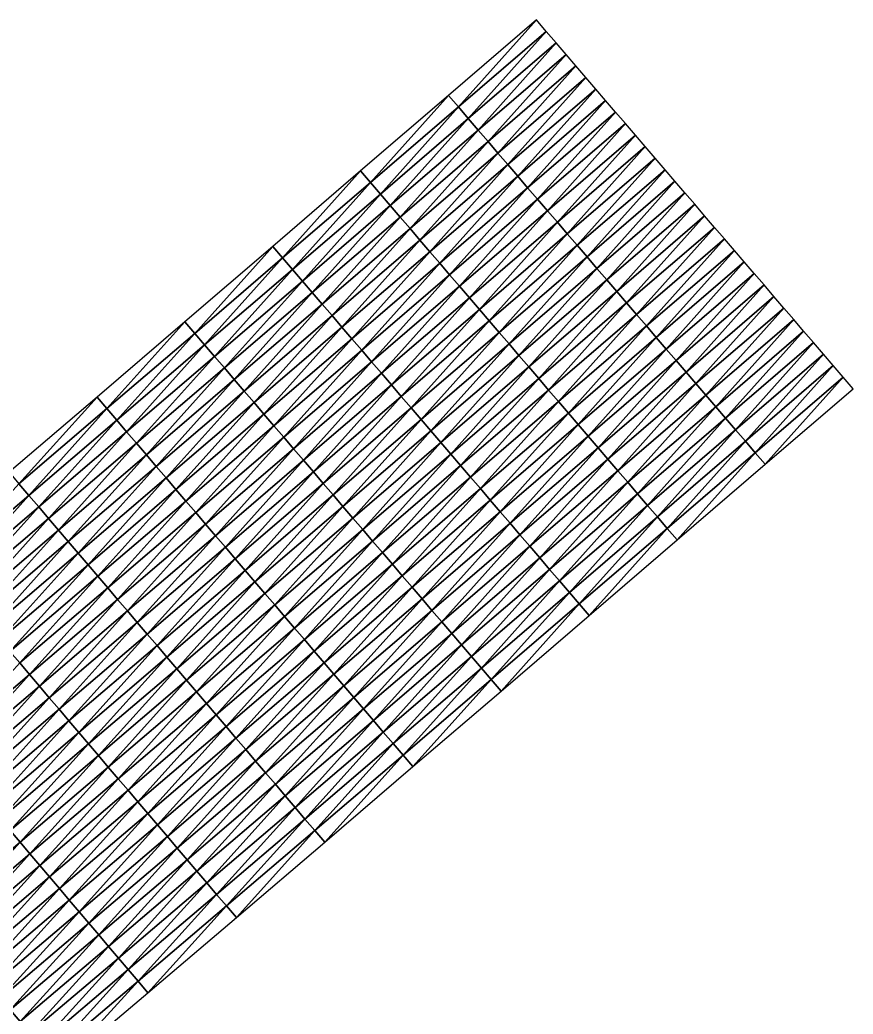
# Model space of a CAD drawing. Header units: metres. Extents: x 479979 to 482619, y 6959976 to 6961524.
# Drawn here: x 482509.2 to 482618.9, y 6961393.4 to 6961524.3 of the extents above; entities that cross this region are included whole.
import ezdxf

# ---------------------------------------------------------------- set-up
doc = ezdxf.new("R2010")
doc.units = ezdxf.units.M

msp = doc.modelspace()

# ---------------------------------------------------------------- linework, layer by layer
at = {"layer": 'GENERAL_FILL_TOP'}
for points in [[(482566.948, 6961512.806, 9.706), (482577.22, 6961524.269, 9.725), (482565.645, 6961514.323, 9.714)], [(482566.948, 6961512.806, 9.706), (482578.523, 6961522.753, 9.717), (482577.22, 6961524.269, 9.725)], [(482568.252, 6961511.289, 9.699), (482578.523, 6961522.753, 9.717), (482566.948, 6961512.806, 9.706)], [(482568.252, 6961511.289, 9.699), (482579.827, 6961521.236, 9.709), (482578.523, 6961522.753, 9.717)], [(482569.555, 6961509.772, 9.691), (482579.827, 6961521.236, 9.709), (482568.252, 6961511.289, 9.699)], [(482569.555, 6961509.772, 9.691), (482581.13, 6961519.719, 9.702), (482579.827, 6961521.236, 9.709)], [(482570.859, 6961508.255, 9.683), (482581.13, 6961519.719, 9.702), (482569.555, 6961509.772, 9.691)], [(482570.859, 6961508.255, 9.683), (482582.434, 6961518.202, 9.694), (482581.13, 6961519.719, 9.702)], [(482572.162, 6961506.738, 9.675), (482582.434, 6961518.202, 9.694), (482570.859, 6961508.255, 9.683)], [(482572.162, 6961506.738, 9.675), (482583.737, 6961516.685, 9.686), (482582.434, 6961518.202, 9.694)], [(482573.465, 6961505.221, 9.667), (482583.737, 6961516.685, 9.686), (482572.162, 6961506.738, 9.675)], [(482573.465, 6961505.221, 9.667), (482585.041, 6961515.168, 9.678), (482583.737, 6961516.685, 9.686)], [(482574.769, 6961503.704, 9.659), (482585.041, 6961515.168, 9.678), (482573.465, 6961505.221, 9.667)], [(482574.769, 6961503.704, 9.659), (482586.344, 6961513.652, 9.67), (482585.041, 6961515.168, 9.678)], [(482555.376, 6961502.866, 9.693), (482565.645, 6961514.323, 9.714), (482554.073, 6961504.383, 9.701)], [(482555.376, 6961502.866, 9.693), (482566.948, 6961512.806, 9.706), (482565.645, 6961514.323, 9.714)], [(482576.072, 6961502.187, 9.652), (482586.344, 6961513.652, 9.67), (482574.769, 6961503.704, 9.659)], [(482576.072, 6961502.187, 9.652), (482587.648, 6961512.135, 9.662), (482586.344, 6961513.652, 9.67)], [(482556.679, 6961501.348, 9.685), (482566.948, 6961512.806, 9.706), (482555.376, 6961502.866, 9.693)], [(482556.679, 6961501.348, 9.685), (482568.252, 6961511.289, 9.699), (482566.948, 6961512.806, 9.706)], [(482577.376, 6961500.67, 9.833), (482587.648, 6961512.135, 9.662), (482576.072, 6961502.187, 9.652)], [(482577.376, 6961500.67, 9.833), (482588.952, 6961510.618, 9.842), (482587.648, 6961512.135, 9.662)], [(482557.982, 6961499.831, 9.678), (482568.252, 6961511.289, 9.699), (482556.679, 6961501.348, 9.685)], [(482557.982, 6961499.831, 9.678), (482569.555, 6961509.772, 9.691), (482568.252, 6961511.289, 9.699)], [(482578.679, 6961499.154, 9.873), (482588.952, 6961510.618, 9.842), (482577.376, 6961500.67, 9.833)], [(482578.679, 6961499.154, 9.873), (482590.255, 6961509.101, 9.882), (482588.952, 6961510.618, 9.842)], [(482559.285, 6961498.314, 9.67), (482569.555, 6961509.772, 9.691), (482557.982, 6961499.831, 9.678)], [(482559.285, 6961498.314, 9.67), (482570.859, 6961508.255, 9.683), (482569.555, 6961509.772, 9.691)], [(482560.588, 6961496.796, 9.662), (482570.859, 6961508.255, 9.683), (482559.285, 6961498.314, 9.67)], [(482560.588, 6961496.796, 9.662), (482572.162, 6961506.738, 9.675), (482570.859, 6961508.255, 9.683)], [(482579.982, 6961497.637, 9.913), (482590.255, 6961509.101, 9.882), (482578.679, 6961499.154, 9.873)], [(482579.982, 6961497.637, 9.913), (482591.559, 6961507.584, 9.922), (482590.255, 6961509.101, 9.882)], [(482561.891, 6961495.279, 9.654), (482572.162, 6961506.738, 9.675), (482560.588, 6961496.796, 9.662)], [(482561.891, 6961495.279, 9.654), (482573.465, 6961505.221, 9.667), (482572.162, 6961506.738, 9.675)], [(482581.286, 6961496.12, 9.953), (482591.559, 6961507.584, 9.922), (482579.982, 6961497.637, 9.913)], [(482581.286, 6961496.12, 9.953), (482592.862, 6961506.067, 9.962), (482591.559, 6961507.584, 9.922)], [(482582.589, 6961494.603, 9.993), (482592.862, 6961506.067, 9.962), (482581.286, 6961496.12, 9.953)], [(482582.589, 6961494.603, 9.993), (482594.166, 6961504.551, 10.002), (482592.862, 6961506.067, 9.962)], [(482543.805, 6961492.933, 9.677), (482554.073, 6961504.383, 9.701), (482542.503, 6961494.451, 9.685)], [(482543.805, 6961492.933, 9.677), (482555.376, 6961502.866, 9.693), (482554.073, 6961504.383, 9.701)], [(482563.194, 6961493.762, 9.646), (482573.465, 6961505.221, 9.667), (482561.891, 6961495.279, 9.654)], [(482563.194, 6961493.762, 9.646), (482574.769, 6961503.704, 9.659), (482573.465, 6961505.221, 9.667)], [(482583.893, 6961493.086, 10.033), (482594.166, 6961504.551, 10.002), (482582.589, 6961494.603, 9.993)], [(482583.893, 6961493.086, 10.033), (482595.469, 6961503.034, 10.042), (482594.166, 6961504.551, 10.002)], [(482545.108, 6961491.416, 9.67), (482555.376, 6961502.866, 9.693), (482543.805, 6961492.933, 9.677)], [(482545.108, 6961491.416, 9.67), (482556.679, 6961501.348, 9.685), (482555.376, 6961502.866, 9.693)], [(482564.497, 6961492.244, 9.639), (482574.769, 6961503.704, 9.659), (482563.194, 6961493.762, 9.646)], [(482564.497, 6961492.244, 9.639), (482576.072, 6961502.187, 9.652), (482574.769, 6961503.704, 9.659)], [(482585.196, 6961491.569, 10.073), (482595.469, 6961503.034, 10.042), (482583.893, 6961493.086, 10.033)], [(482585.196, 6961491.569, 10.073), (482596.773, 6961501.517, 10.082), (482595.469, 6961503.034, 10.042)], [(482565.8, 6961490.727, 9.823), (482576.072, 6961502.187, 9.652), (482564.497, 6961492.244, 9.639)], [(482565.8, 6961490.727, 9.823), (482577.376, 6961500.67, 9.833), (482576.072, 6961502.187, 9.652)], [(482586.499, 6961490.052, 10.113), (482596.773, 6961501.517, 10.082), (482585.196, 6961491.569, 10.073)], [(482586.499, 6961490.052, 10.113), (482598.076, 6961500, 10.122), (482596.773, 6961501.517, 10.082)], [(482546.41, 6961489.898, 9.662), (482556.679, 6961501.348, 9.685), (482545.108, 6961491.416, 9.67)], [(482546.41, 6961489.898, 9.662), (482557.982, 6961499.831, 9.678), (482556.679, 6961501.348, 9.685)], [(482567.103, 6961489.21, 9.863), (482577.376, 6961500.67, 9.833), (482565.8, 6961490.727, 9.823)], [(482567.103, 6961489.21, 9.863), (482578.679, 6961499.154, 9.873), (482577.376, 6961500.67, 9.833)], [(482547.712, 6961488.38, 9.654), (482557.982, 6961499.831, 9.678), (482546.41, 6961489.898, 9.662)], [(482547.712, 6961488.38, 9.654), (482559.285, 6961498.314, 9.67), (482557.982, 6961499.831, 9.678)], [(482568.406, 6961487.693, 9.903), (482578.679, 6961499.154, 9.873), (482567.103, 6961489.21, 9.863)], [(482568.406, 6961487.693, 9.903), (482579.982, 6961497.637, 9.913), (482578.679, 6961499.154, 9.873)], [(482587.803, 6961488.535, 10.073), (482598.076, 6961500, 10.122), (482586.499, 6961490.052, 10.113)], [(482587.803, 6961488.535, 10.073), (482599.38, 6961498.483, 10.082), (482598.076, 6961500, 10.122)], [(482549.015, 6961486.862, 9.646), (482559.285, 6961498.314, 9.67), (482547.712, 6961488.38, 9.654)], [(482549.015, 6961486.862, 9.646), (482560.588, 6961496.796, 9.662), (482559.285, 6961498.314, 9.67)], [(482569.709, 6961486.175, 9.943), (482579.982, 6961497.637, 9.913), (482568.406, 6961487.693, 9.903)], [(482569.709, 6961486.175, 9.943), (482581.286, 6961496.12, 9.953), (482579.982, 6961497.637, 9.913)], [(482589.106, 6961487.018, 10.033), (482599.38, 6961498.483, 10.082), (482587.803, 6961488.535, 10.073)], [(482589.106, 6961487.018, 10.033), (482600.683, 6961496.966, 10.042), (482599.38, 6961498.483, 10.082)], [(482550.317, 6961485.344, 9.639), (482560.588, 6961496.796, 9.662), (482549.015, 6961486.862, 9.646)], [(482550.317, 6961485.344, 9.639), (482561.891, 6961495.279, 9.654), (482560.588, 6961496.796, 9.662)], [(482590.409, 6961485.501, 9.993), (482600.683, 6961496.966, 10.042), (482589.106, 6961487.018, 10.033)], [(482590.409, 6961485.501, 9.993), (482601.987, 6961495.449, 10.002), (482600.683, 6961496.966, 10.042)], [(482551.619, 6961483.826, 9.631), (482561.891, 6961495.279, 9.654), (482550.317, 6961485.344, 9.639)], [(482551.619, 6961483.826, 9.631), (482563.194, 6961493.762, 9.646), (482561.891, 6961495.279, 9.654)], [(482571.012, 6961484.658, 9.983), (482581.286, 6961496.12, 9.953), (482569.709, 6961486.175, 9.943)], [(482571.012, 6961484.658, 9.983), (482582.589, 6961494.603, 9.993), (482581.286, 6961496.12, 9.953)], [(482591.713, 6961483.984, 9.953), (482601.987, 6961495.449, 10.002), (482590.409, 6961485.501, 9.993)], [(482591.713, 6961483.984, 9.953), (482603.29, 6961493.933, 9.962), (482601.987, 6961495.449, 10.002)], [(482532.234, 6961483.012, 9.659), (482542.503, 6961494.451, 9.685), (482530.933, 6961484.531, 9.667)], [(482532.234, 6961483.012, 9.659), (482543.805, 6961492.933, 9.677), (482542.503, 6961494.451, 9.685)], [(482552.922, 6961482.308, 9.623), (482563.194, 6961493.762, 9.646), (482551.619, 6961483.826, 9.631)], [(482552.922, 6961482.308, 9.623), (482564.497, 6961492.244, 9.639), (482563.194, 6961493.762, 9.646)], [(482572.315, 6961483.141, 10.023), (482582.589, 6961494.603, 9.993), (482571.012, 6961484.658, 9.983)], [(482572.315, 6961483.141, 10.023), (482583.893, 6961493.086, 10.033), (482582.589, 6961494.603, 9.993)], [(482593.016, 6961482.467, 9.913), (482603.29, 6961493.933, 9.962), (482591.713, 6961483.984, 9.953)], [(482593.016, 6961482.467, 9.913), (482604.594, 6961492.416, 9.922), (482603.29, 6961493.933, 9.962)], [(482533.536, 6961481.493, 9.651), (482543.805, 6961492.933, 9.677), (482532.234, 6961483.012, 9.659)], [(482533.536, 6961481.493, 9.651), (482545.108, 6961491.416, 9.67), (482543.805, 6961492.933, 9.677)], [(482554.224, 6961480.79, 9.813), (482564.497, 6961492.244, 9.639), (482552.922, 6961482.308, 9.623)], [(482554.224, 6961480.79, 9.813), (482565.8, 6961490.727, 9.823), (482564.497, 6961492.244, 9.639)], [(482573.618, 6961481.623, 10.063), (482583.893, 6961493.086, 10.033), (482572.315, 6961483.141, 10.023)], [(482573.618, 6961481.623, 10.063), (482585.196, 6961491.569, 10.073), (482583.893, 6961493.086, 10.033)], [(482594.32, 6961480.95, 9.873), (482604.594, 6961492.416, 9.922), (482593.016, 6961482.467, 9.913)], [(482594.32, 6961480.95, 9.873), (482605.897, 6961490.899, 9.882), (482604.594, 6961492.416, 9.922)], [(482534.837, 6961479.975, 9.644), (482545.108, 6961491.416, 9.67), (482533.536, 6961481.493, 9.651)], [(482534.837, 6961479.975, 9.644), (482546.41, 6961489.898, 9.662), (482545.108, 6961491.416, 9.67)], [(482574.921, 6961480.106, 10.103), (482585.196, 6961491.569, 10.073), (482573.618, 6961481.623, 10.063)], [(482574.921, 6961480.106, 10.103), (482586.499, 6961490.052, 10.113), (482585.196, 6961491.569, 10.073)], [(482595.623, 6961479.433, 9.833), (482605.897, 6961490.899, 9.882), (482594.32, 6961480.95, 9.873)], [(482595.623, 6961479.433, 9.833), (482607.201, 6961489.382, 9.842), (482605.897, 6961490.899, 9.882)], [(482536.138, 6961478.456, 9.636), (482546.41, 6961489.898, 9.662), (482534.837, 6961479.975, 9.644)], [(482536.138, 6961478.456, 9.636), (482547.712, 6961488.38, 9.654), (482546.41, 6961489.898, 9.662)], [(482555.526, 6961479.272, 9.853), (482565.8, 6961490.727, 9.823), (482554.224, 6961480.79, 9.813)], [(482555.526, 6961479.272, 9.853), (482567.103, 6961489.21, 9.863), (482565.8, 6961490.727, 9.823)], [(482576.224, 6961478.589, 10.063), (482586.499, 6961490.052, 10.113), (482574.921, 6961480.106, 10.103)], [(482576.224, 6961478.589, 10.063), (482587.803, 6961488.535, 10.073), (482586.499, 6961490.052, 10.113)], [(482537.44, 6961476.937, 9.628), (482547.712, 6961488.38, 9.654), (482536.138, 6961478.456, 9.636)], [(482537.44, 6961476.937, 9.628), (482549.015, 6961486.862, 9.646), (482547.712, 6961488.38, 9.654)], [(482556.828, 6961477.754, 9.893), (482567.103, 6961489.21, 9.863), (482555.526, 6961479.272, 9.853)], [(482556.828, 6961477.754, 9.893), (482568.406, 6961487.693, 9.903), (482567.103, 6961489.21, 9.863)], [(482577.527, 6961477.071, 10.023), (482587.803, 6961488.535, 10.073), (482576.224, 6961478.589, 10.063)], [(482577.527, 6961477.071, 10.023), (482589.106, 6961487.018, 10.033), (482587.803, 6961488.535, 10.073)], [(482596.926, 6961477.916, 9.526), (482607.201, 6961489.382, 9.842), (482595.623, 6961479.433, 9.833)], [(482596.926, 6961477.916, 9.526), (482608.504, 6961487.865, 9.535), (482607.201, 6961489.382, 9.842)], [(482558.131, 6961476.237, 9.933), (482568.406, 6961487.693, 9.903), (482556.828, 6961477.754, 9.893)], [(482558.131, 6961476.237, 9.933), (482569.709, 6961486.175, 9.943), (482568.406, 6961487.693, 9.903)], [(482578.83, 6961475.554, 9.983), (482589.106, 6961487.018, 10.033), (482577.527, 6961477.071, 10.023)], [(482578.83, 6961475.554, 9.983), (482590.409, 6961485.501, 9.993), (482589.106, 6961487.018, 10.033)], [(482598.23, 6961476.399, 9.518), (482608.504, 6961487.865, 9.535), (482596.926, 6961477.916, 9.526)], [(482598.23, 6961476.399, 9.518), (482609.808, 6961486.348, 9.527), (482608.504, 6961487.865, 9.535)], [(482538.741, 6961475.418, 9.621), (482549.015, 6961486.862, 9.646), (482537.44, 6961476.937, 9.628)], [(482538.741, 6961475.418, 9.621), (482550.317, 6961485.344, 9.639), (482549.015, 6961486.862, 9.646)], [(482559.433, 6961474.719, 9.973), (482569.709, 6961486.175, 9.943), (482558.131, 6961476.237, 9.933)], [(482559.433, 6961474.719, 9.973), (482571.012, 6961484.658, 9.983), (482569.709, 6961486.175, 9.943)], [(482599.533, 6961474.882, 9.51), (482609.808, 6961486.348, 9.527), (482598.23, 6961476.399, 9.518)], [(482599.533, 6961474.882, 9.51), (482611.111, 6961484.832, 9.519), (482609.808, 6961486.348, 9.527)], [(482520.662, 6961473.104, 9.638), (482530.933, 6961484.531, 9.667), (482519.362, 6961474.623, 9.646)], [(482520.662, 6961473.104, 9.638), (482532.234, 6961483.012, 9.659), (482530.933, 6961484.531, 9.667)], [(482540.043, 6961473.9, 9.613), (482550.317, 6961485.344, 9.639), (482538.741, 6961475.418, 9.621)], [(482540.043, 6961473.9, 9.613), (482551.619, 6961483.826, 9.631), (482550.317, 6961485.344, 9.639)], [(482560.735, 6961473.201, 10.013), (482571.012, 6961484.658, 9.983), (482559.433, 6961474.719, 9.973)], [(482560.735, 6961473.201, 10.013), (482572.315, 6961483.141, 10.023), (482571.012, 6961484.658, 9.983)], [(482580.133, 6961474.037, 9.943), (482590.409, 6961485.501, 9.993), (482578.83, 6961475.554, 9.983)], [(482580.133, 6961474.037, 9.943), (482591.713, 6961483.984, 9.953), (482590.409, 6961485.501, 9.993)], [(482600.837, 6961473.365, 9.502), (482611.111, 6961484.832, 9.519), (482599.533, 6961474.882, 9.51)], [(482600.837, 6961473.365, 9.502), (482612.415, 6961483.315, 9.511), (482611.111, 6961484.832, 9.519)], [(482541.344, 6961472.381, 9.605), (482551.619, 6961483.826, 9.631), (482540.043, 6961473.9, 9.613)], [(482541.344, 6961472.381, 9.605), (482552.922, 6961482.308, 9.623), (482551.619, 6961483.826, 9.631)], [(482562.038, 6961471.683, 10.053), (482572.315, 6961483.141, 10.023), (482560.735, 6961473.201, 10.013)], [(482562.038, 6961471.683, 10.053), (482573.618, 6961481.623, 10.063), (482572.315, 6961483.141, 10.023)], [(482581.436, 6961472.519, 9.903), (482591.713, 6961483.984, 9.953), (482580.133, 6961474.037, 9.943)], [(482581.436, 6961472.519, 9.903), (482593.016, 6961482.467, 9.913), (482591.713, 6961483.984, 9.953)], [(482602.14, 6961471.848, 9.494), (482612.415, 6961483.315, 9.511), (482600.837, 6961473.365, 9.502)], [(482602.14, 6961471.848, 9.494), (482613.719, 6961481.798, 9.503), (482612.415, 6961483.315, 9.511)], [(482521.962, 6961471.584, 9.631), (482532.234, 6961483.012, 9.659), (482520.662, 6961473.104, 9.638)], [(482521.962, 6961471.584, 9.631), (482533.536, 6961481.493, 9.651), (482532.234, 6961483.012, 9.659)], [(482542.645, 6961470.862, 9.803), (482552.922, 6961482.308, 9.623), (482541.344, 6961472.381, 9.605)], [(482542.645, 6961470.862, 9.803), (482554.224, 6961480.79, 9.813), (482552.922, 6961482.308, 9.623)], [(482582.739, 6961471.002, 9.863), (482593.016, 6961482.467, 9.913), (482581.436, 6961472.519, 9.903)], [(482582.739, 6961471.002, 9.863), (482594.32, 6961480.95, 9.873), (482593.016, 6961482.467, 9.913)], [(482603.443, 6961470.331, 9.486), (482613.719, 6961481.798, 9.503), (482602.14, 6961471.848, 9.494)], [(482603.443, 6961470.331, 9.486), (482615.022, 6961480.281, 9.496), (482613.719, 6961481.798, 9.503)], [(482523.262, 6961470.064, 9.623), (482533.536, 6961481.493, 9.651), (482521.962, 6961471.584, 9.631)], [(482523.262, 6961470.064, 9.623), (482534.837, 6961479.975, 9.644), (482533.536, 6961481.493, 9.651)], [(482543.947, 6961469.344, 9.843), (482554.224, 6961480.79, 9.813), (482542.645, 6961470.862, 9.803)], [(482543.947, 6961469.344, 9.843), (482555.526, 6961479.272, 9.853), (482554.224, 6961480.79, 9.813)], [(482563.34, 6961470.165, 10.093), (482573.618, 6961481.623, 10.063), (482562.038, 6961471.683, 10.053)], [(482563.34, 6961470.165, 10.093), (482574.921, 6961480.106, 10.103), (482573.618, 6961481.623, 10.063)], [(482584.042, 6961469.485, 9.823), (482594.32, 6961480.95, 9.873), (482582.739, 6961471.002, 9.863)], [(482584.042, 6961469.485, 9.823), (482595.623, 6961479.433, 9.833), (482594.32, 6961480.95, 9.873)], [(482524.562, 6961468.544, 9.615), (482534.837, 6961479.975, 9.644), (482523.262, 6961470.064, 9.623)], [(482524.562, 6961468.544, 9.615), (482536.138, 6961478.456, 9.636), (482534.837, 6961479.975, 9.644)], [(482545.248, 6961467.825, 9.883), (482555.526, 6961479.272, 9.853), (482543.947, 6961469.344, 9.843)], [(482545.248, 6961467.825, 9.883), (482556.828, 6961477.754, 9.893), (482555.526, 6961479.272, 9.853)], [(482564.642, 6961468.647, 10.053), (482574.921, 6961480.106, 10.103), (482563.34, 6961470.165, 10.093)], [(482564.642, 6961468.647, 10.053), (482576.224, 6961478.589, 10.063), (482574.921, 6961480.106, 10.103)], [(482585.345, 6961467.967, 9.514), (482595.623, 6961479.433, 9.833), (482584.042, 6961469.485, 9.823)], [(482585.345, 6961467.967, 9.514), (482596.926, 6961477.916, 9.526), (482595.623, 6961479.433, 9.833)], [(482604.747, 6961468.814, 9.478), (482615.022, 6961480.281, 9.496), (482603.443, 6961470.331, 9.486)], [(482604.747, 6961468.814, 9.478), (482616.326, 6961478.764, 9.488), (482615.022, 6961480.281, 9.496)], [(482525.862, 6961467.025, 9.608), (482536.138, 6961478.456, 9.636), (482524.562, 6961468.544, 9.615)], [(482525.862, 6961467.025, 9.608), (482537.44, 6961476.937, 9.628), (482536.138, 6961478.456, 9.636)], [(482565.945, 6961467.129, 10.013), (482576.224, 6961478.589, 10.063), (482564.642, 6961468.647, 10.053)], [(482565.945, 6961467.129, 10.013), (482577.527, 6961477.071, 10.023), (482576.224, 6961478.589, 10.063)], [(482586.648, 6961466.45, 9.506), (482596.926, 6961477.916, 9.526), (482585.345, 6961467.967, 9.514)], [(482586.648, 6961466.45, 9.506), (482598.23, 6961476.399, 9.518), (482596.926, 6961477.916, 9.526)], [(482606.05, 6961467.297, 9.471), (482616.326, 6961478.764, 9.488), (482604.747, 6961468.814, 9.478)], [(482606.05, 6961467.297, 9.471), (482617.629, 6961477.247, 9.48), (482616.326, 6961478.764, 9.488)], [(482527.163, 6961465.505, 9.6), (482537.44, 6961476.937, 9.628), (482525.862, 6961467.025, 9.608)], [(482527.163, 6961465.505, 9.6), (482538.741, 6961475.418, 9.621), (482537.44, 6961476.937, 9.628)], [(482546.549, 6961466.306, 9.923), (482556.828, 6961477.754, 9.893), (482545.248, 6961467.825, 9.883)], [(482546.549, 6961466.306, 9.923), (482558.131, 6961476.237, 9.933), (482556.828, 6961477.754, 9.893)], [(482567.247, 6961465.611, 9.973), (482577.527, 6961477.071, 10.023), (482565.945, 6961467.129, 10.013)], [(482567.247, 6961465.611, 9.973), (482578.83, 6961475.554, 9.983), (482577.527, 6961477.071, 10.023)], [(482607.354, 6961465.78, 9.463), (482617.629, 6961477.247, 9.48), (482606.05, 6961467.297, 9.471)], [(482607.354, 6961465.78, 9.463), (482618.933, 6961475.731, 9.472), (482617.629, 6961477.247, 9.48)], [(482528.463, 6961463.985, 9.593), (482538.741, 6961475.418, 9.621), (482527.163, 6961465.505, 9.6)], [(482528.463, 6961463.985, 9.593), (482540.043, 6961473.9, 9.613), (482538.741, 6961475.418, 9.621)], [(482547.851, 6961464.787, 9.963), (482558.131, 6961476.237, 9.933), (482546.549, 6961466.306, 9.923)], [(482547.851, 6961464.787, 9.963), (482559.433, 6961474.719, 9.973), (482558.131, 6961476.237, 9.933)], [(482568.549, 6961464.093, 9.933), (482578.83, 6961475.554, 9.983), (482567.247, 6961465.611, 9.973)], [(482568.549, 6961464.093, 9.933), (482580.133, 6961474.037, 9.943), (482578.83, 6961475.554, 9.983)], [(482587.951, 6961464.933, 9.498), (482598.23, 6961476.399, 9.518), (482586.648, 6961466.45, 9.506)], [(482587.951, 6961464.933, 9.498), (482599.533, 6961474.882, 9.51), (482598.23, 6961476.399, 9.518)], [(482509.087, 6961463.211, 9.615), (482519.362, 6961474.623, 9.646), (482507.788, 6961464.732, 9.623)], [(482509.087, 6961463.211, 9.615), (482520.662, 6961473.104, 9.638), (482519.362, 6961474.623, 9.646)], [(482529.763, 6961462.465, 9.585), (482540.043, 6961473.9, 9.613), (482528.463, 6961463.985, 9.593)], [(482529.763, 6961462.465, 9.585), (482541.344, 6961472.381, 9.605), (482540.043, 6961473.9, 9.613)], [(482549.152, 6961463.269, 10.003), (482559.433, 6961474.719, 9.973), (482547.851, 6961464.787, 9.963)], [(482549.152, 6961463.269, 10.003), (482560.735, 6961473.201, 10.013), (482559.433, 6961474.719, 9.973)], [(482569.851, 6961462.576, 9.893), (482580.133, 6961474.037, 9.943), (482568.549, 6961464.093, 9.933)], [(482569.851, 6961462.576, 9.893), (482581.436, 6961472.519, 9.903), (482580.133, 6961474.037, 9.943)], [(482589.254, 6961463.416, 9.49), (482599.533, 6961474.882, 9.51), (482587.951, 6961464.933, 9.498)], [(482589.254, 6961463.416, 9.49), (482600.837, 6961473.365, 9.502), (482599.533, 6961474.882, 9.51)], [(482510.385, 6961461.69, 9.608), (482520.662, 6961473.104, 9.638), (482509.087, 6961463.211, 9.615)], [(482510.385, 6961461.69, 9.608), (482521.962, 6961471.584, 9.631), (482520.662, 6961473.104, 9.638)], [(482550.453, 6961461.75, 10.043), (482560.735, 6961473.201, 10.013), (482549.152, 6961463.269, 10.003)], [(482550.453, 6961461.75, 10.043), (482562.038, 6961471.683, 10.053), (482560.735, 6961473.201, 10.013)], [(482590.557, 6961461.898, 9.482), (482600.837, 6961473.365, 9.502), (482589.254, 6961463.416, 9.49)], [(482590.557, 6961461.898, 9.482), (482602.14, 6961471.848, 9.494), (482600.837, 6961473.365, 9.502)], [(482511.684, 6961460.169, 9.6), (482521.962, 6961471.584, 9.631), (482510.385, 6961461.69, 9.608)], [(482511.684, 6961460.169, 9.6), (482523.262, 6961470.064, 9.623), (482521.962, 6961471.584, 9.631)], [(482531.063, 6961460.945, 9.792), (482541.344, 6961472.381, 9.605), (482529.763, 6961462.465, 9.585)], [(482531.063, 6961460.945, 9.792), (482542.645, 6961470.862, 9.803), (482541.344, 6961472.381, 9.605)], [(482551.755, 6961460.231, 10.083), (482562.038, 6961471.683, 10.053), (482550.453, 6961461.75, 10.043)], [(482551.755, 6961460.231, 10.083), (482563.34, 6961470.165, 10.093), (482562.038, 6961471.683, 10.053)], [(482571.154, 6961461.058, 9.853), (482581.436, 6961472.519, 9.903), (482569.851, 6961462.576, 9.893)], [(482571.154, 6961461.058, 9.853), (482582.739, 6961471.002, 9.863), (482581.436, 6961472.519, 9.903)], [(482591.86, 6961460.381, 9.475), (482602.14, 6961471.848, 9.494), (482590.557, 6961461.898, 9.482)], [(482591.86, 6961460.381, 9.475), (482603.443, 6961470.331, 9.486), (482602.14, 6961471.848, 9.494)], [(482512.983, 6961458.648, 9.593), (482523.262, 6961470.064, 9.623), (482511.684, 6961460.169, 9.6)], [(482512.983, 6961458.648, 9.593), (482524.562, 6961468.544, 9.615), (482523.262, 6961470.064, 9.623)], [(482532.363, 6961459.426, 9.832), (482542.645, 6961470.862, 9.803), (482531.063, 6961460.945, 9.792)], [(482532.363, 6961459.426, 9.832), (482543.947, 6961469.344, 9.843), (482542.645, 6961470.862, 9.803)], [(482553.056, 6961458.713, 10.043), (482563.34, 6961470.165, 10.093), (482551.755, 6961460.231, 10.083)], [(482553.056, 6961458.713, 10.043), (482564.642, 6961468.647, 10.053), (482563.34, 6961470.165, 10.093)], [(482572.456, 6961459.54, 9.813), (482582.739, 6961471.002, 9.863), (482571.154, 6961461.058, 9.853)], [(482572.456, 6961459.54, 9.813), (482584.042, 6961469.485, 9.823), (482582.739, 6961471.002, 9.863)], [(482593.163, 6961458.864, 9.467), (482603.443, 6961470.331, 9.486), (482591.86, 6961460.381, 9.475)], [(482593.163, 6961458.864, 9.467), (482604.747, 6961468.814, 9.478), (482603.443, 6961470.331, 9.486)], [(482533.663, 6961457.906, 9.872), (482543.947, 6961469.344, 9.843), (482532.363, 6961459.426, 9.832)], [(482533.663, 6961457.906, 9.872), (482545.248, 6961467.825, 9.883), (482543.947, 6961469.344, 9.843)], [(482573.758, 6961458.022, 9.499), (482584.042, 6961469.485, 9.823), (482572.456, 6961459.54, 9.813)], [(482573.758, 6961458.022, 9.499), (482585.345, 6961467.967, 9.514), (482584.042, 6961469.485, 9.823)], [(482594.466, 6961457.346, 9.459), (482604.747, 6961468.814, 9.478), (482593.163, 6961458.864, 9.467)], [(482594.466, 6961457.346, 9.459), (482606.05, 6961467.297, 9.471), (482604.747, 6961468.814, 9.478)], [(482514.281, 6961457.127, 9.585), (482524.562, 6961468.544, 9.615), (482512.983, 6961458.648, 9.593)], [(482514.281, 6961457.127, 9.585), (482525.862, 6961467.025, 9.608), (482524.562, 6961468.544, 9.615)], [(482534.963, 6961456.386, 9.912), (482545.248, 6961467.825, 9.883), (482533.663, 6961457.906, 9.872)], [(482534.963, 6961456.386, 9.912), (482546.549, 6961466.306, 9.923), (482545.248, 6961467.825, 9.883)], [(482554.357, 6961457.194, 10.003), (482564.642, 6961468.647, 10.053), (482553.056, 6961458.713, 10.043)], [(482554.357, 6961457.194, 10.003), (482565.945, 6961467.129, 10.013), (482564.642, 6961468.647, 10.053)], [(482575.061, 6961456.504, 9.492), (482585.345, 6961467.967, 9.514), (482573.758, 6961458.022, 9.499)], [(482575.061, 6961456.504, 9.492), (482586.648, 6961466.45, 9.506), (482585.345, 6961467.967, 9.514)], [(482515.58, 6961455.605, 9.577), (482525.862, 6961467.025, 9.608), (482514.281, 6961457.127, 9.585)], [(482515.58, 6961455.605, 9.577), (482527.163, 6961465.505, 9.6), (482525.862, 6961467.025, 9.608)], [(482536.263, 6961454.866, 9.952), (482546.549, 6961466.306, 9.923), (482534.963, 6961456.386, 9.912)], [(482536.263, 6961454.866, 9.952), (482547.851, 6961464.787, 9.963), (482546.549, 6961466.306, 9.923)], [(482555.659, 6961455.675, 9.963), (482565.945, 6961467.129, 10.013), (482554.357, 6961457.194, 10.003)], [(482555.659, 6961455.675, 9.963), (482567.247, 6961465.611, 9.973), (482565.945, 6961467.129, 10.013)], [(482576.363, 6961454.986, 9.484), (482586.648, 6961466.45, 9.506), (482575.061, 6961456.504, 9.492)], [(482576.363, 6961454.986, 9.484), (482587.951, 6961464.933, 9.498), (482586.648, 6961466.45, 9.506)], [(482595.769, 6961455.829, 9.451), (482606.05, 6961467.297, 9.471), (482594.466, 6961457.346, 9.459)], [(482595.769, 6961455.829, 9.451), (482607.354, 6961465.78, 9.463), (482606.05, 6961467.297, 9.471)], [(482516.878, 6961454.084, 9.57), (482527.163, 6961465.505, 9.6), (482515.58, 6961455.605, 9.577)], [(482516.878, 6961454.084, 9.57), (482528.463, 6961463.985, 9.593), (482527.163, 6961465.505, 9.6)], [(482537.564, 6961453.347, 9.992), (482547.851, 6961464.787, 9.963), (482536.263, 6961454.866, 9.952)], [(482537.564, 6961453.347, 9.992), (482549.152, 6961463.269, 10.003), (482547.851, 6961464.787, 9.963)], [(482556.96, 6961454.156, 9.923), (482567.247, 6961465.611, 9.973), (482555.659, 6961455.675, 9.963)], [(482556.96, 6961454.156, 9.923), (482568.549, 6961464.093, 9.933), (482567.247, 6961465.611, 9.973)], [(482577.665, 6961453.468, 9.476), (482587.951, 6961464.933, 9.498), (482576.363, 6961454.986, 9.484)], [(482577.665, 6961453.468, 9.476), (482589.254, 6961463.416, 9.49), (482587.951, 6961464.933, 9.498)], [(482518.177, 6961452.563, 9.562), (482528.463, 6961463.985, 9.593), (482516.878, 6961454.084, 9.57)], [(482518.177, 6961452.563, 9.562), (482529.763, 6961462.465, 9.585), (482528.463, 6961463.985, 9.593)], [(482558.261, 6961452.638, 9.883), (482568.549, 6961464.093, 9.933), (482556.96, 6961454.156, 9.923)], [(482558.261, 6961452.638, 9.883), (482569.851, 6961462.576, 9.893), (482568.549, 6961464.093, 9.933)], [(482498.804, 6961451.813, 9.582), (482510.385, 6961461.69, 9.608), (482509.087, 6961463.211, 9.615)], [(482519.476, 6961451.042, 9.781), (482529.763, 6961462.465, 9.585), (482518.177, 6961452.563, 9.562)], [(482519.476, 6961451.042, 9.781), (482531.063, 6961460.945, 9.792), (482529.763, 6961462.465, 9.585)], [(482538.864, 6961451.827, 10.032), (482549.152, 6961463.269, 10.003), (482537.564, 6961453.347, 9.992)], [(482538.864, 6961451.827, 10.032), (482550.453, 6961461.75, 10.043), (482549.152, 6961463.269, 10.003)], [(482559.563, 6961451.119, 9.843), (482569.851, 6961462.576, 9.893), (482558.261, 6961452.638, 9.883)], [(482559.563, 6961451.119, 9.843), (482571.154, 6961461.058, 9.853), (482569.851, 6961462.576, 9.893)], [(482578.968, 6961451.95, 9.468), (482589.254, 6961463.416, 9.49), (482577.665, 6961453.468, 9.476)], [(482578.968, 6961451.95, 9.468), (482590.557, 6961461.898, 9.482), (482589.254, 6961463.416, 9.49)], [(482500.101, 6961450.291, 9.575), (482510.385, 6961461.69, 9.608), (482498.804, 6961451.813, 9.582)], [(482500.101, 6961450.291, 9.575), (482511.684, 6961460.169, 9.6), (482510.385, 6961461.69, 9.608)], [(482520.774, 6961449.521, 9.821), (482531.063, 6961460.945, 9.792), (482519.476, 6961451.042, 9.781)], [(482520.774, 6961449.521, 9.821), (482532.363, 6961459.426, 9.832), (482531.063, 6961460.945, 9.792)], [(482540.164, 6961450.307, 10.072), (482550.453, 6961461.75, 10.043), (482538.864, 6961451.827, 10.032)], [(482540.164, 6961450.307, 10.072), (482551.755, 6961460.231, 10.083), (482550.453, 6961461.75, 10.043)], [(482560.864, 6961449.6, 9.803), (482571.154, 6961461.058, 9.853), (482559.563, 6961451.119, 9.843)], [(482560.864, 6961449.6, 9.803), (482572.456, 6961459.54, 9.813), (482571.154, 6961461.058, 9.853)], [(482580.27, 6961450.432, 9.461), (482590.557, 6961461.898, 9.482), (482578.968, 6961451.95, 9.468)], [(482580.27, 6961450.432, 9.461), (482591.86, 6961460.381, 9.475), (482590.557, 6961461.898, 9.482)], [(482501.398, 6961448.768, 9.567), (482511.684, 6961460.169, 9.6), (482500.101, 6961450.291, 9.575)], [(482501.398, 6961448.768, 9.567), (482512.983, 6961458.648, 9.593), (482511.684, 6961460.169, 9.6)], [(482541.464, 6961448.787, 10.032), (482551.755, 6961460.231, 10.083), (482540.164, 6961450.307, 10.072)], [(482541.464, 6961448.787, 10.032), (482553.056, 6961458.713, 10.043), (482551.755, 6961460.231, 10.083)], [(482562.165, 6961448.082, 9.482), (482572.456, 6961459.54, 9.813), (482560.864, 6961449.6, 9.803)], [(482562.165, 6961448.082, 9.482), (482573.758, 6961458.022, 9.499), (482572.456, 6961459.54, 9.813)], [(482581.572, 6961448.914, 9.453), (482591.86, 6961460.381, 9.475), (482580.27, 6961450.432, 9.461)], [(482581.572, 6961448.914, 9.453), (482593.163, 6961458.864, 9.467), (482591.86, 6961460.381, 9.475)], [(482502.695, 6961447.245, 9.56), (482512.983, 6961458.648, 9.593), (482501.398, 6961448.768, 9.567)], [(482502.695, 6961447.245, 9.56), (482514.281, 6961457.127, 9.585), (482512.983, 6961458.648, 9.593)], [(482522.073, 6961448, 9.861), (482532.363, 6961459.426, 9.832), (482520.774, 6961449.521, 9.821)], [(482522.073, 6961448, 9.861), (482533.663, 6961457.906, 9.872), (482532.363, 6961459.426, 9.832)], [(482542.764, 6961447.268, 9.992), (482553.056, 6961458.713, 10.043), (482541.464, 6961448.787, 10.032)], [(482542.764, 6961447.268, 9.992), (482554.357, 6961457.194, 10.003), (482553.056, 6961458.713, 10.043)], [(482582.874, 6961447.397, 9.445), (482593.163, 6961458.864, 9.467), (482581.572, 6961448.914, 9.453)], [(482582.874, 6961447.397, 9.445), (482594.466, 6961457.346, 9.459), (482593.163, 6961458.864, 9.467)], [(482503.991, 6961445.723, 9.552), (482514.281, 6961457.127, 9.585), (482502.695, 6961447.245, 9.56)], [(482503.991, 6961445.723, 9.552), (482515.58, 6961455.605, 9.577), (482514.281, 6961457.127, 9.585)], [(482523.372, 6961446.479, 9.901), (482533.663, 6961457.906, 9.872), (482522.073, 6961448, 9.861)], [(482523.372, 6961446.479, 9.901), (482534.963, 6961456.386, 9.912), (482533.663, 6961457.906, 9.872)], [(482544.064, 6961445.748, 9.952), (482554.357, 6961457.194, 10.003), (482542.764, 6961447.268, 9.992)], [(482544.064, 6961445.748, 9.952), (482555.659, 6961455.675, 9.963), (482554.357, 6961457.194, 10.003)], [(482563.467, 6961446.563, 9.475), (482573.758, 6961458.022, 9.499), (482562.165, 6961448.082, 9.482)], [(482563.467, 6961446.563, 9.475), (482575.061, 6961456.504, 9.492), (482573.758, 6961458.022, 9.499)], [(482584.177, 6961445.879, 9.437), (482594.466, 6961457.346, 9.459), (482582.874, 6961447.397, 9.445)], [(482584.177, 6961445.879, 9.437), (482595.769, 6961455.829, 9.451), (482594.466, 6961457.346, 9.459)], [(482505.288, 6961444.2, 9.545), (482515.58, 6961455.605, 9.577), (482503.991, 6961445.723, 9.552)], [(482505.288, 6961444.2, 9.545), (482516.878, 6961454.084, 9.57), (482515.58, 6961455.605, 9.577)], [(482524.67, 6961444.958, 9.941), (482534.963, 6961456.386, 9.912), (482523.372, 6961446.479, 9.901)], [(482524.67, 6961444.958, 9.941), (482536.263, 6961454.866, 9.952), (482534.963, 6961456.386, 9.912)], [(482545.364, 6961444.228, 9.912), (482555.659, 6961455.675, 9.963), (482544.064, 6961445.748, 9.952)], [(482545.364, 6961444.228, 9.912), (482556.96, 6961454.156, 9.923), (482555.659, 6961455.675, 9.963)], [(482564.768, 6961445.044, 9.467), (482575.061, 6961456.504, 9.492), (482563.467, 6961446.563, 9.475)], [(482564.768, 6961445.044, 9.467), (482576.363, 6961454.986, 9.484), (482575.061, 6961456.504, 9.492)], [(482525.969, 6961443.437, 9.981), (482536.263, 6961454.866, 9.952), (482524.67, 6961444.958, 9.941)], [(482525.969, 6961443.437, 9.981), (482537.564, 6961453.347, 9.992), (482536.263, 6961454.866, 9.952)], [(482566.07, 6961443.525, 9.459), (482576.363, 6961454.986, 9.484), (482564.768, 6961445.044, 9.467)], [(482566.07, 6961443.525, 9.459), (482577.665, 6961453.468, 9.476), (482576.363, 6961454.986, 9.484)], [(482506.585, 6961442.678, 9.537), (482516.878, 6961454.084, 9.57), (482505.288, 6961444.2, 9.545)], [(482506.585, 6961442.678, 9.537), (482518.177, 6961452.563, 9.562), (482516.878, 6961454.084, 9.57)], [(482527.267, 6961441.916, 10.021), (482537.564, 6961453.347, 9.992), (482525.969, 6961443.437, 9.981)], [(482527.267, 6961441.916, 10.021), (482538.864, 6961451.827, 10.032), (482537.564, 6961453.347, 9.992)], [(482546.664, 6961442.708, 9.872), (482556.96, 6961454.156, 9.923), (482545.364, 6961444.228, 9.912)], [(482546.664, 6961442.708, 9.872), (482558.261, 6961452.638, 9.883), (482556.96, 6961454.156, 9.923)], [(482567.371, 6961442.007, 9.452), (482577.665, 6961453.468, 9.476), (482566.07, 6961443.525, 9.459)], [(482567.371, 6961442.007, 9.452), (482578.968, 6961451.95, 9.468), (482577.665, 6961453.468, 9.476)], [(482507.882, 6961441.155, 9.769), (482518.177, 6961452.563, 9.562), (482506.585, 6961442.678, 9.537)], [(482507.882, 6961441.155, 9.769), (482519.476, 6961451.042, 9.781), (482518.177, 6961452.563, 9.562)], [(482528.566, 6961440.395, 10.061), (482538.864, 6961451.827, 10.032), (482527.267, 6961441.916, 10.021)], [(482528.566, 6961440.395, 10.061), (482540.164, 6961450.307, 10.072), (482538.864, 6961451.827, 10.032)], [(482547.965, 6961441.189, 9.832), (482558.261, 6961452.638, 9.883), (482546.664, 6961442.708, 9.872)], [(482547.965, 6961441.189, 9.832), (482559.563, 6961451.119, 9.843), (482558.261, 6961452.638, 9.883)], [(482568.672, 6961440.488, 9.444), (482578.968, 6961451.95, 9.468), (482567.371, 6961442.007, 9.452)], [(482568.672, 6961440.488, 9.444), (482580.27, 6961450.432, 9.461), (482578.968, 6961451.95, 9.468)], [(482509.179, 6961439.633, 9.809), (482519.476, 6961451.042, 9.781), (482507.882, 6961441.155, 9.769)], [(482509.179, 6961439.633, 9.809), (482520.774, 6961449.521, 9.821), (482519.476, 6961451.042, 9.781)], [(482549.265, 6961439.669, 9.792), (482559.563, 6961451.119, 9.843), (482547.965, 6961441.189, 9.832)], [(482549.265, 6961439.669, 9.792), (482560.864, 6961449.6, 9.803), (482559.563, 6961451.119, 9.843)], [(482569.974, 6961438.969, 9.436), (482580.27, 6961450.432, 9.461), (482568.672, 6961440.488, 9.444)], [(482569.974, 6961438.969, 9.436), (482581.572, 6961448.914, 9.453), (482580.27, 6961450.432, 9.461)], [(482510.476, 6961438.11, 9.849), (482520.774, 6961449.521, 9.821), (482509.179, 6961439.633, 9.809)], [(482510.476, 6961438.11, 9.849), (482522.073, 6961448, 9.861), (482520.774, 6961449.521, 9.821)], [(482529.865, 6961438.874, 10.021), (482540.164, 6961450.307, 10.072), (482528.566, 6961440.395, 10.061)], [(482529.865, 6961438.874, 10.021), (482541.464, 6961448.787, 10.032), (482540.164, 6961450.307, 10.072)], [(482550.565, 6961438.149, 9.463), (482560.864, 6961449.6, 9.803), (482549.265, 6961439.669, 9.792)], [(482550.565, 6961438.149, 9.463), (482562.165, 6961448.082, 9.482), (482560.864, 6961449.6, 9.803)], [(482511.773, 6961436.588, 9.889), (482522.073, 6961448, 9.861), (482510.476, 6961438.11, 9.849)], [(482511.773, 6961436.588, 9.889), (482523.372, 6961446.479, 9.901), (482522.073, 6961448, 9.861)], [(482531.163, 6961437.353, 9.981), (482541.464, 6961448.787, 10.032), (482529.865, 6961438.874, 10.021)], [(482531.163, 6961437.353, 9.981), (482542.764, 6961447.268, 9.992), (482541.464, 6961448.787, 10.032)], [(482551.865, 6961436.629, 9.455), (482562.165, 6961448.082, 9.482), (482550.565, 6961438.149, 9.463)], [(482551.865, 6961436.629, 9.455), (482563.467, 6961446.563, 9.475), (482562.165, 6961448.082, 9.482)], [(482571.275, 6961437.451, 9.429), (482581.572, 6961448.914, 9.453), (482569.974, 6961438.969, 9.436)], [(482571.275, 6961437.451, 9.429), (482582.874, 6961447.397, 9.445), (482581.572, 6961448.914, 9.453)], [(482513.069, 6961435.065, 9.929), (482523.372, 6961446.479, 9.901), (482511.773, 6961436.588, 9.889)], [(482513.069, 6961435.065, 9.929), (482524.67, 6961444.958, 9.941), (482523.372, 6961446.479, 9.901)], [(482532.462, 6961435.832, 9.941), (482542.764, 6961447.268, 9.992), (482531.163, 6961437.353, 9.981)], [(482532.462, 6961435.832, 9.941), (482544.064, 6961445.748, 9.952), (482542.764, 6961447.268, 9.992)], [(482553.165, 6961435.11, 9.448), (482563.467, 6961446.563, 9.475), (482551.865, 6961436.629, 9.455)], [(482553.165, 6961435.11, 9.448), (482564.768, 6961445.044, 9.467), (482563.467, 6961446.563, 9.475)], [(482572.576, 6961435.932, 9.421), (482582.874, 6961447.397, 9.445), (482571.275, 6961437.451, 9.429)], [(482572.576, 6961435.932, 9.421), (482584.177, 6961445.879, 9.437), (482582.874, 6961447.397, 9.445)], [(482533.761, 6961434.311, 9.901), (482544.064, 6961445.748, 9.952), (482532.462, 6961435.832, 9.941)], [(482533.761, 6961434.311, 9.901), (482545.364, 6961444.228, 9.912), (482544.064, 6961445.748, 9.952)], [(482514.366, 6961433.543, 9.969), (482524.67, 6961444.958, 9.941), (482513.069, 6961435.065, 9.929)], [(482514.366, 6961433.543, 9.969), (482525.969, 6961443.437, 9.981), (482524.67, 6961444.958, 9.941)], [(482535.059, 6961432.79, 9.861), (482545.364, 6961444.228, 9.912), (482533.761, 6961434.311, 9.901)], [(482535.059, 6961432.79, 9.861), (482546.664, 6961442.708, 9.872), (482545.364, 6961444.228, 9.912)], [(482554.465, 6961433.59, 9.44), (482564.768, 6961445.044, 9.467), (482553.165, 6961435.11, 9.448)], [(482554.465, 6961433.59, 9.44), (482566.07, 6961443.525, 9.459), (482564.768, 6961445.044, 9.467)], [(482515.663, 6961432.02, 10.009), (482525.969, 6961443.437, 9.981), (482514.366, 6961433.543, 9.969)], [(482515.663, 6961432.02, 10.009), (482527.267, 6961441.916, 10.021), (482525.969, 6961443.437, 9.981)], [(482536.358, 6961431.269, 9.821), (482546.664, 6961442.708, 9.872), (482535.059, 6961432.79, 9.861)], [(482536.358, 6961431.269, 9.821), (482547.965, 6961441.189, 9.832), (482546.664, 6961442.708, 9.872)], [(482555.765, 6961432.07, 9.433), (482566.07, 6961443.525, 9.459), (482554.465, 6961433.59, 9.44)], [(482555.765, 6961432.07, 9.433), (482567.371, 6961442.007, 9.452), (482566.07, 6961443.525, 9.459)], [(482516.96, 6961430.497, 10.049), (482527.267, 6961441.916, 10.021), (482515.663, 6961432.02, 10.009)], [(482516.96, 6961430.497, 10.049), (482528.566, 6961440.395, 10.061), (482527.267, 6961441.916, 10.021)], [(482537.656, 6961429.748, 9.781), (482547.965, 6961441.189, 9.832), (482536.358, 6961431.269, 9.821)], [(482537.656, 6961429.748, 9.781), (482549.265, 6961439.669, 9.792), (482547.965, 6961441.189, 9.832)], [(482557.065, 6961430.55, 9.425), (482567.371, 6961442.007, 9.452), (482555.765, 6961432.07, 9.433)], [(482557.065, 6961430.55, 9.425), (482568.672, 6961440.488, 9.444), (482567.371, 6961442.007, 9.452)], [(482518.257, 6961428.975, 10.009), (482528.566, 6961440.395, 10.061), (482516.96, 6961430.497, 10.049)], [(482518.257, 6961428.975, 10.009), (482529.865, 6961438.874, 10.021), (482528.566, 6961440.395, 10.061)], [(482558.366, 6961429.03, 9.417), (482568.672, 6961440.488, 9.444), (482557.065, 6961430.55, 9.425)], [(482558.366, 6961429.03, 9.417), (482569.974, 6961438.969, 9.436), (482568.672, 6961440.488, 9.444)], [(482498.87, 6961428.238, 9.837), (482510.476, 6961438.11, 9.849), (482509.179, 6961439.633, 9.809)], [(482519.554, 6961427.452, 9.969), (482529.865, 6961438.874, 10.021), (482518.257, 6961428.975, 10.009)], [(482519.554, 6961427.452, 9.969), (482531.163, 6961437.353, 9.981), (482529.865, 6961438.874, 10.021)], [(482538.955, 6961428.227, 9.441), (482549.265, 6961439.669, 9.792), (482537.656, 6961429.748, 9.781)], [(482538.955, 6961428.227, 9.441), (482550.565, 6961438.149, 9.463), (482549.265, 6961439.669, 9.792)], [(482559.666, 6961427.511, 9.41), (482569.974, 6961438.969, 9.436), (482558.366, 6961429.03, 9.417)], [(482559.666, 6961427.511, 9.41), (482571.275, 6961437.451, 9.429), (482569.974, 6961438.969, 9.436)], [(482500.165, 6961426.714, 9.877), (482510.476, 6961438.11, 9.849), (482498.87, 6961428.238, 9.837)], [(482500.165, 6961426.714, 9.877), (482511.773, 6961436.588, 9.889), (482510.476, 6961438.11, 9.849)], [(482520.851, 6961425.93, 9.929), (482531.163, 6961437.353, 9.981), (482519.554, 6961427.452, 9.969)], [(482520.851, 6961425.93, 9.929), (482532.462, 6961435.832, 9.941), (482531.163, 6961437.353, 9.981)], [(482540.254, 6961426.706, 9.434), (482550.565, 6961438.149, 9.463), (482538.955, 6961428.227, 9.441)], [(482540.254, 6961426.706, 9.434), (482551.865, 6961436.629, 9.455), (482550.565, 6961438.149, 9.463)], [(482560.966, 6961425.991, 9.402), (482571.275, 6961437.451, 9.429), (482559.666, 6961427.511, 9.41)], [(482560.966, 6961425.991, 9.402), (482572.576, 6961435.932, 9.421), (482571.275, 6961437.451, 9.429)], [(482501.46, 6961425.189, 9.917), (482511.773, 6961436.588, 9.889), (482500.165, 6961426.714, 9.877)], [(482501.46, 6961425.189, 9.917), (482513.069, 6961435.065, 9.929), (482511.773, 6961436.588, 9.889)], [(482541.552, 6961425.185, 9.426), (482551.865, 6961436.629, 9.455), (482540.254, 6961426.706, 9.434)], [(482541.552, 6961425.185, 9.426), (482553.165, 6961435.11, 9.448), (482551.865, 6961436.629, 9.455)], [(482502.755, 6961423.665, 9.957), (482513.069, 6961435.065, 9.929), (482501.46, 6961425.189, 9.917)], [(482502.755, 6961423.665, 9.957), (482514.366, 6961433.543, 9.969), (482513.069, 6961435.065, 9.929)], [(482522.147, 6961424.407, 9.889), (482532.462, 6961435.832, 9.941), (482520.851, 6961425.93, 9.929)], [(482522.147, 6961424.407, 9.889), (482533.761, 6961434.311, 9.901), (482532.462, 6961435.832, 9.941)], [(482542.851, 6961423.664, 9.419), (482553.165, 6961435.11, 9.448), (482541.552, 6961425.185, 9.426)], [(482542.851, 6961423.664, 9.419), (482554.465, 6961433.59, 9.44), (482553.165, 6961435.11, 9.448)], [(482504.049, 6961422.141, 9.997), (482514.366, 6961433.543, 9.969), (482502.755, 6961423.665, 9.957)], [(482504.049, 6961422.141, 9.997), (482515.663, 6961432.02, 10.009), (482514.366, 6961433.543, 9.969)], [(482523.444, 6961422.885, 9.849), (482533.761, 6961434.311, 9.901), (482522.147, 6961424.407, 9.889)], [(482523.444, 6961422.885, 9.849), (482535.059, 6961432.79, 9.861), (482533.761, 6961434.311, 9.901)], [(482544.15, 6961422.143, 9.411), (482554.465, 6961433.59, 9.44), (482542.851, 6961423.664, 9.419)], [(482544.15, 6961422.143, 9.411), (482555.765, 6961432.07, 9.433), (482554.465, 6961433.59, 9.44)], [(482505.344, 6961420.617, 10.037), (482515.663, 6961432.02, 10.009), (482504.049, 6961422.141, 9.997)], [(482505.344, 6961420.617, 10.037), (482516.96, 6961430.497, 10.049), (482515.663, 6961432.02, 10.009)], [(482524.741, 6961421.362, 9.809), (482535.059, 6961432.79, 9.861), (482523.444, 6961422.885, 9.849)], [(482524.741, 6961421.362, 9.809), (482536.358, 6961431.269, 9.821), (482535.059, 6961432.79, 9.861)], [(482545.448, 6961420.622, 9.403), (482555.765, 6961432.07, 9.433), (482544.15, 6961422.143, 9.411)], [(482545.448, 6961420.622, 9.403), (482557.065, 6961430.55, 9.425), (482555.765, 6961432.07, 9.433)], [(482526.038, 6961419.84, 9.769), (482536.358, 6961431.269, 9.821), (482524.741, 6961421.362, 9.809)], [(482526.038, 6961419.84, 9.769), (482537.656, 6961429.748, 9.781), (482536.358, 6961431.269, 9.821)], [(482506.639, 6961419.092, 9.997), (482516.96, 6961430.497, 10.049), (482505.344, 6961420.617, 10.037)], [(482506.639, 6961419.092, 9.997), (482518.257, 6961428.975, 10.009), (482516.96, 6961430.497, 10.049)], [(482527.335, 6961418.317, 9.417), (482537.656, 6961429.748, 9.781), (482526.038, 6961419.84, 9.769)], [(482527.335, 6961418.317, 9.417), (482538.955, 6961428.227, 9.441), (482537.656, 6961429.748, 9.781)], [(482546.747, 6961419.101, 9.396), (482557.065, 6961430.55, 9.425), (482545.448, 6961420.622, 9.403)], [(482546.747, 6961419.101, 9.396), (482558.366, 6961429.03, 9.417), (482557.065, 6961430.55, 9.425)], [(482507.934, 6961417.568, 9.957), (482518.257, 6961428.975, 10.009), (482506.639, 6961419.092, 9.997)], [(482507.934, 6961417.568, 9.957), (482519.554, 6961427.452, 9.969), (482518.257, 6961428.975, 10.009)], [(482528.632, 6961416.794, 9.41), (482538.955, 6961428.227, 9.441), (482527.335, 6961418.317, 9.417)], [(482528.632, 6961416.794, 9.41), (482540.254, 6961426.706, 9.434), (482538.955, 6961428.227, 9.441)], [(482548.046, 6961417.579, 9.388), (482558.366, 6961429.03, 9.417), (482546.747, 6961419.101, 9.396)], [(482548.046, 6961417.579, 9.388), (482559.666, 6961427.511, 9.41), (482558.366, 6961429.03, 9.417)], [(482509.229, 6961416.044, 9.917), (482519.554, 6961427.452, 9.969), (482507.934, 6961417.568, 9.957)], [(482509.229, 6961416.044, 9.917), (482520.851, 6961425.93, 9.929), (482519.554, 6961427.452, 9.969)], [(482549.344, 6961416.058, 9.381), (482559.666, 6961427.511, 9.41), (482548.046, 6961417.579, 9.388)], [(482549.344, 6961416.058, 9.381), (482560.966, 6961425.991, 9.402), (482559.666, 6961427.511, 9.41)], [(482510.524, 6961414.519, 9.877), (482520.851, 6961425.93, 9.929), (482509.229, 6961416.044, 9.917)], [(482510.524, 6961414.519, 9.877), (482522.147, 6961424.407, 9.889), (482520.851, 6961425.93, 9.929)], [(482529.929, 6961415.272, 9.402), (482540.254, 6961426.706, 9.434), (482528.632, 6961416.794, 9.41)], [(482529.929, 6961415.272, 9.402), (482541.552, 6961425.185, 9.426), (482540.254, 6961426.706, 9.434)], [(482511.818, 6961412.995, 9.837), (482522.147, 6961424.407, 9.889), (482510.524, 6961414.519, 9.877)], [(482511.818, 6961412.995, 9.837), (482523.444, 6961422.885, 9.849), (482522.147, 6961424.407, 9.889)], [(482531.225, 6961413.749, 9.395), (482541.552, 6961425.185, 9.426), (482529.929, 6961415.272, 9.402)], [(482531.225, 6961413.749, 9.395), (482542.851, 6961423.664, 9.419), (482541.552, 6961425.185, 9.426)], [(482513.113, 6961411.471, 9.797), (482523.444, 6961422.885, 9.849), (482511.818, 6961412.995, 9.837)], [(482513.113, 6961411.471, 9.797), (482524.741, 6961421.362, 9.809), (482523.444, 6961422.885, 9.849)], [(482532.522, 6961412.227, 9.387), (482542.851, 6961423.664, 9.419), (482531.225, 6961413.749, 9.395)], [(482532.522, 6961412.227, 9.387), (482544.15, 6961422.143, 9.411), (482542.851, 6961423.664, 9.419)], [(482533.819, 6961410.704, 9.38), (482544.15, 6961422.143, 9.411), (482532.522, 6961412.227, 9.387)], [(482533.819, 6961410.704, 9.38), (482545.448, 6961420.622, 9.403), (482544.15, 6961422.143, 9.411)], [(482514.408, 6961409.947, 9.757), (482524.741, 6961421.362, 9.809), (482513.113, 6961411.471, 9.797)], [(482514.408, 6961409.947, 9.757), (482526.038, 6961419.84, 9.769), (482524.741, 6961421.362, 9.809)], [(482535.116, 6961409.182, 9.372), (482545.448, 6961420.622, 9.403), (482533.819, 6961410.704, 9.38)], [(482535.116, 6961409.182, 9.372), (482546.747, 6961419.101, 9.396), (482545.448, 6961420.622, 9.403)], [(482515.703, 6961408.422, 9.391), (482526.038, 6961419.84, 9.769), (482514.408, 6961409.947, 9.757)], [(482515.703, 6961408.422, 9.391), (482527.335, 6961418.317, 9.417), (482526.038, 6961419.84, 9.769)], [(482536.413, 6961407.659, 9.364), (482546.747, 6961419.101, 9.396), (482535.116, 6961409.182, 9.372)], [(482536.413, 6961407.659, 9.364), (482548.046, 6961417.579, 9.388), (482546.747, 6961419.101, 9.396)], [(482516.998, 6961406.898, 9.383), (482527.335, 6961418.317, 9.417), (482515.703, 6961408.422, 9.391)], [(482516.998, 6961406.898, 9.383), (482528.632, 6961416.794, 9.41), (482527.335, 6961418.317, 9.417)], [(482497.595, 6961406.176, 9.904), (482509.229, 6961416.044, 9.917), (482507.934, 6961417.568, 9.957)], [(482518.292, 6961405.374, 9.376), (482528.632, 6961416.794, 9.41), (482516.998, 6961406.898, 9.383)], [(482518.292, 6961405.374, 9.376), (482529.929, 6961415.272, 9.402), (482528.632, 6961416.794, 9.41)], [(482537.71, 6961406.137, 9.357), (482548.046, 6961417.579, 9.388), (482536.413, 6961407.659, 9.364)], [(482537.71, 6961406.137, 9.357), (482549.344, 6961416.058, 9.381), (482548.046, 6961417.579, 9.388)], [(482498.887, 6961404.65, 9.864), (482509.229, 6961416.044, 9.917), (482497.595, 6961406.176, 9.904)], [(482498.887, 6961404.65, 9.864), (482510.524, 6961414.519, 9.877), (482509.229, 6961416.044, 9.917)], [(482519.587, 6961403.849, 9.368), (482529.929, 6961415.272, 9.402), (482518.292, 6961405.374, 9.376)], [(482519.587, 6961403.849, 9.368), (482531.225, 6961413.749, 9.395), (482529.929, 6961415.272, 9.402)], [(482500.18, 6961403.124, 9.824), (482510.524, 6961414.519, 9.877), (482498.887, 6961404.65, 9.864)], [(482500.18, 6961403.124, 9.824), (482511.818, 6961412.995, 9.837), (482510.524, 6961414.519, 9.877)], [(482520.882, 6961402.325, 9.361), (482531.225, 6961413.749, 9.395), (482519.587, 6961403.849, 9.368)], [(482520.882, 6961402.325, 9.361), (482532.522, 6961412.227, 9.387), (482531.225, 6961413.749, 9.395)], [(482501.472, 6961401.597, 9.784), (482511.818, 6961412.995, 9.837), (482500.18, 6961403.124, 9.824)], [(482501.472, 6961401.597, 9.784), (482513.113, 6961411.471, 9.797), (482511.818, 6961412.995, 9.837)], [(482502.765, 6961400.071, 9.744), (482513.113, 6961411.471, 9.797), (482501.472, 6961401.597, 9.784)], [(482502.765, 6961400.071, 9.744), (482514.408, 6961409.947, 9.757), (482513.113, 6961411.471, 9.797)], [(482522.177, 6961400.801, 9.353), (482532.522, 6961412.227, 9.387), (482520.882, 6961402.325, 9.361)], [(482522.177, 6961400.801, 9.353), (482533.819, 6961410.704, 9.38), (482532.522, 6961412.227, 9.387)], [(482504.058, 6961398.545, 9.362), (482514.408, 6961409.947, 9.757), (482502.765, 6961400.071, 9.744)], [(482504.058, 6961398.545, 9.362), (482515.703, 6961408.422, 9.391), (482514.408, 6961409.947, 9.757)], [(482523.472, 6961399.277, 9.346), (482533.819, 6961410.704, 9.38), (482522.177, 6961400.801, 9.353)], [(482523.472, 6961399.277, 9.346), (482535.116, 6961409.182, 9.372), (482533.819, 6961410.704, 9.38)], [(482524.767, 6961397.752, 9.338), (482535.116, 6961409.182, 9.372), (482523.472, 6961399.277, 9.346)], [(482524.767, 6961397.752, 9.338), (482536.413, 6961407.659, 9.364), (482535.116, 6961409.182, 9.372)], [(482505.35, 6961397.019, 9.354), (482515.703, 6961408.422, 9.391), (482504.058, 6961398.545, 9.362)], [(482505.35, 6961397.019, 9.354), (482516.998, 6961406.898, 9.383), (482515.703, 6961408.422, 9.391)], [(482526.061, 6961396.228, 9.331), (482536.413, 6961407.659, 9.364), (482524.767, 6961397.752, 9.338)], [(482526.061, 6961396.228, 9.331), (482537.71, 6961406.137, 9.357), (482536.413, 6961407.659, 9.364)], [(482506.643, 6961395.492, 9.347), (482516.998, 6961406.898, 9.383), (482505.35, 6961397.019, 9.354)], [(482506.643, 6961395.492, 9.347), (482518.292, 6961405.374, 9.376), (482516.998, 6961406.898, 9.383)], [(482507.935, 6961393.966, 9.34), (482518.292, 6961405.374, 9.376), (482506.643, 6961395.492, 9.347)], [(482507.935, 6961393.966, 9.34), (482519.587, 6961403.849, 9.368), (482518.292, 6961405.374, 9.376)], [(482509.228, 6961392.44, 9.332), (482519.587, 6961403.849, 9.368), (482507.935, 6961393.966, 9.34)], [(482509.228, 6961392.44, 9.332), (482520.882, 6961402.325, 9.361), (482519.587, 6961403.849, 9.368)], [(482510.52, 6961390.914, 9.325), (482520.882, 6961402.325, 9.361), (482509.228, 6961392.44, 9.332)], [(482510.52, 6961390.914, 9.325), (482522.177, 6961400.801, 9.353), (482520.882, 6961402.325, 9.361)], [(482511.813, 6961389.387, 9.317), (482522.177, 6961400.801, 9.353), (482510.52, 6961390.914, 9.325)], [(482511.813, 6961389.387, 9.317), (482523.472, 6961399.277, 9.346), (482522.177, 6961400.801, 9.353)], [(482513.105, 6961387.861, 9.31), (482523.472, 6961399.277, 9.346), (482511.813, 6961389.387, 9.317)], [(482513.105, 6961387.861, 9.31), (482524.767, 6961397.752, 9.338), (482523.472, 6961399.277, 9.346)], [(482514.398, 6961386.335, 9.302), (482524.767, 6961397.752, 9.338), (482513.105, 6961387.861, 9.31)], [(482514.398, 6961386.335, 9.302), (482526.061, 6961396.228, 9.331), (482524.767, 6961397.752, 9.338)], [(482497.557, 6961382.574, 9.301), (482509.228, 6961392.44, 9.332), (482507.935, 6961393.966, 9.34)]]:
    msp.add_3dface(points, dxfattribs=at)

doc.saveas('drawing.dxf')
